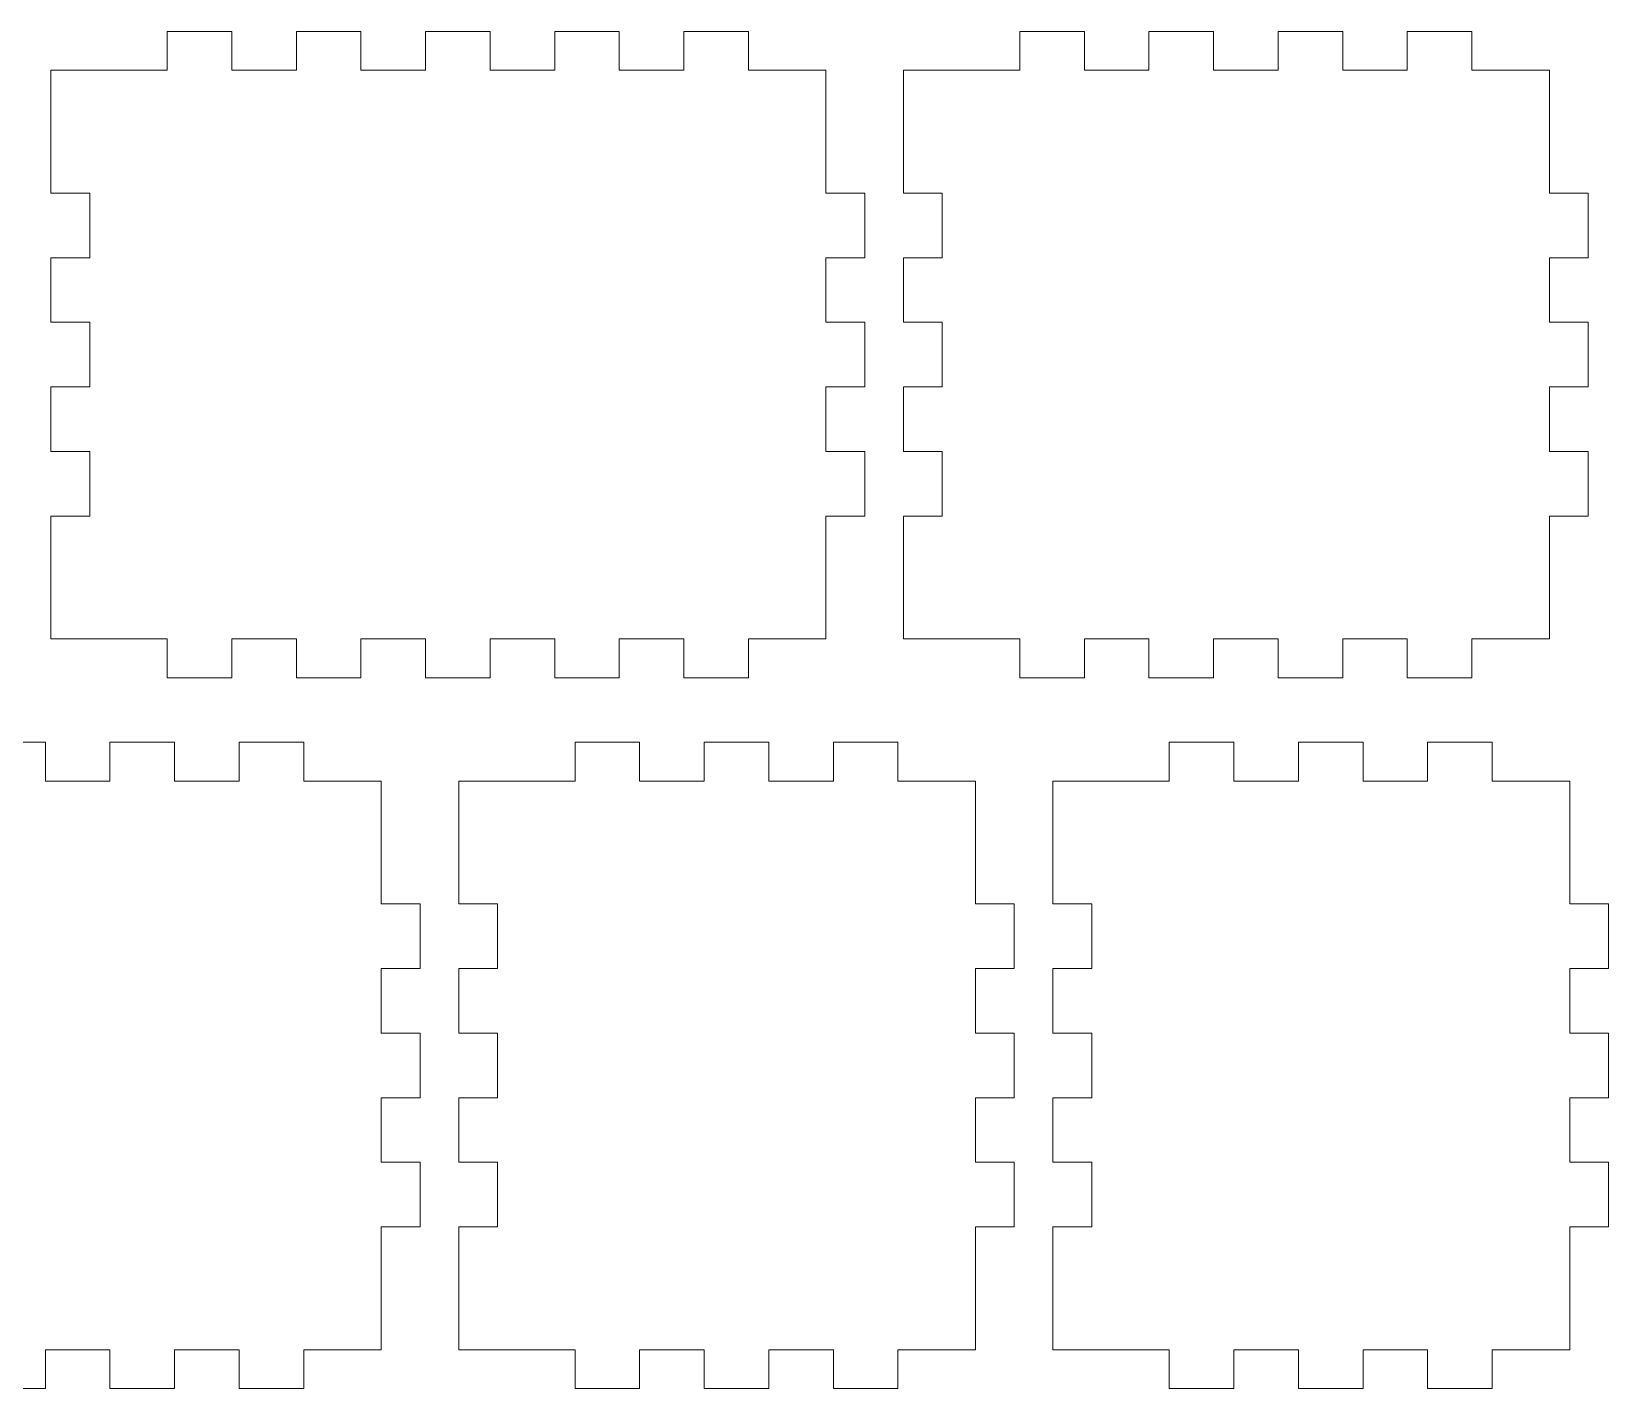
# Model space of a CAD drawing. Header units: centimetres. Extents: x -16 to 372, y -89 to 17.
# Drawn here: x 107.25 to 119.46, y -50.14 to -39.64 of the extents above; entities that cross this region are included whole.
import ezdxf

# ---------------------------------------------------------------- set-up
doc = ezdxf.new("R2010")
doc.units = ezdxf.units.CM
doc.header["$MEASUREMENT"] = 0
doc.layers.add('Capa 1', color=7, linetype='Continuous')

msp = doc.modelspace()

# ---------------------------------------------------------------- linework, layer by layer
at = {"layer": 'Capa 1', "color": 5, "lineweight": 9}
for points, knots in [([(107.40007, -44.33699), (107.40007, -44.33699), (108.05007, -44.33699), (108.05007, -44.33699), (108.05007, -44.33699), (108.05007, -44.33699), (108.30007, -44.33699), (108.30007, -44.33699), (108.30007, -44.33699), (108.30007, -44.33699), (108.30007, -44.63699), (108.30007, -44.63699), (108.30007, -44.63699), (108.30007, -44.63699), (108.80007, -44.63699), (108.80007, -44.63699), (108.80007, -44.63699), (108.80007, -44.63699), (108.80007, -44.33699), (108.80007, -44.33699), (108.80007, -44.33699), (108.80007, -44.33699), (109.05007, -44.33699), (109.05007, -44.33699), (109.05007, -44.33699), (109.05007, -44.33699), (109.30007, -44.33699), (109.30007, -44.33699), (109.30007, -44.33699), (109.30007, -44.33699), (109.30007, -44.63699), (109.30007, -44.63699), (109.30007, -44.63699), (109.30007, -44.63699), (109.80007, -44.63699), (109.80007, -44.63699), (109.80007, -44.63699), (109.80007, -44.63699), (109.80007, -44.33699), (109.80007, -44.33699), (109.80007, -44.33699), (109.80007, -44.33699), (110.05007, -44.33699), (110.05007, -44.33699), (110.05007, -44.33699), (110.05007, -44.33699), (110.30007, -44.33699), (110.30007, -44.33699), (110.30007, -44.33699), (110.30007, -44.33699), (110.30007, -44.63699), (110.30007, -44.63699), (110.30007, -44.63699), (110.30007, -44.63699), (110.80007, -44.63699), (110.80007, -44.63699), (110.80007, -44.63699), (110.80007, -44.63699), (110.80007, -44.33699), (110.80007, -44.33699), (110.80007, -44.33699), (110.80007, -44.33699), (111.05007, -44.33699), (111.05007, -44.33699), (111.05007, -44.33699), (111.05007, -44.33699), (111.30007, -44.33699), (111.30007, -44.33699), (111.30007, -44.33699), (111.30007, -44.33699), (111.30007, -44.63699), (111.30007, -44.63699), (111.30007, -44.63699), (111.30007, -44.63699), (111.80007, -44.63699), (111.80007, -44.63699), (111.80007, -44.63699), (111.80007, -44.63699), (111.80007, -44.33699), (111.80007, -44.33699), (111.80007, -44.33699), (111.80007, -44.33699), (112.05007, -44.33699), (112.05007, -44.33699), (112.05007, -44.33699), (112.05007, -44.33699), (112.30007, -44.33699), (112.30007, -44.33699), (112.30007, -44.33699), (112.30007, -44.33699), (112.30007, -44.63699), (112.30007, -44.63699), (112.30007, -44.63699), (112.30007, -44.63699), (112.80007, -44.63699), (112.80007, -44.63699), (112.80007, -44.63699), (112.80007, -44.63699), (112.80007, -44.33699), (112.80007, -44.33699), (112.80007, -44.33699), (112.80007, -44.33699), (113.05007, -44.33699), (113.05007, -44.33699), (113.05007, -44.33699), (113.05007, -44.33699), (113.40007, -44.33699), (113.40007, -44.33699), (113.40007, -44.33699), (113.40007, -44.33699), (113.40007, -43.63699), (113.40007, -43.63699), (113.40007, -43.63699), (113.40007, -43.63699), (113.40007, -43.38699), (113.40007, -43.38699), (113.40007, -43.38699), (113.40007, -43.38699), (113.70007, -43.38699), (113.70007, -43.38699), (113.70007, -43.38699), (113.70007, -43.38699), (113.70007, -42.88699), (113.70007, -42.88699), (113.70007, -42.88699), (113.70007, -42.88699), (113.40007, -42.88699), (113.40007, -42.88699), (113.40007, -42.88699), (113.40007, -42.88699), (113.40007, -42.63699), (113.40007, -42.63699), (113.40007, -42.63699), (113.40007, -42.63699), (113.40007, -42.38699), (113.40007, -42.38699), (113.40007, -42.38699), (113.40007, -42.38699), (113.70007, -42.38699), (113.70007, -42.38699), (113.70007, -42.38699), (113.70007, -42.38699), (113.70007, -41.88699), (113.70007, -41.88699), (113.70007, -41.88699), (113.70007, -41.88699), (113.40007, -41.88699), (113.40007, -41.88699), (113.40007, -41.88699), (113.40007, -41.88699), (113.40007, -41.63699), (113.40007, -41.63699), (113.40007, -41.63699), (113.40007, -41.63699), (113.40007, -41.38699), (113.40007, -41.38699), (113.40007, -41.38699), (113.40007, -41.38699), (113.70007, -41.38699), (113.70007, -41.38699), (113.70007, -41.38699), (113.70007, -41.38699), (113.70007, -40.88699), (113.70007, -40.88699), (113.70007, -40.88699), (113.70007, -40.88699), (113.40007, -40.88699), (113.40007, -40.88699), (113.40007, -40.88699), (113.40007, -40.88699), (113.40007, -40.63699), (113.40007, -40.63699), (113.40007, -40.63699), (113.40007, -40.63699), (113.40007, -39.93699), (113.40007, -39.93699), (113.40007, -39.93699), (113.40007, -39.93699), (113.05007, -39.93699), (113.05007, -39.93699), (113.05007, -39.93699), (113.05007, -39.93699), (112.80007, -39.93699), (112.80007, -39.93699), (112.80007, -39.93699), (112.80007, -39.93699), (112.80007, -39.63699), (112.80007, -39.63699), (112.80007, -39.63699), (112.80007, -39.63699), (112.30007, -39.63699), (112.30007, -39.63699), (112.30007, -39.63699), (112.30007, -39.63699), (112.30007, -39.93699), (112.30007, -39.93699), (112.30007, -39.93699), (112.30007, -39.93699), (112.05007, -39.93699), (112.05007, -39.93699), (112.05007, -39.93699), (112.05007, -39.93699), (111.80007, -39.93699), (111.80007, -39.93699), (111.80007, -39.93699), (111.80007, -39.93699), (111.80007, -39.63699), (111.80007, -39.63699), (111.80007, -39.63699), (111.80007, -39.63699), (111.30007, -39.63699), (111.30007, -39.63699), (111.30007, -39.63699), (111.30007, -39.63699), (111.30007, -39.93699), (111.30007, -39.93699), (111.30007, -39.93699), (111.30007, -39.93699), (111.05007, -39.93699), (111.05007, -39.93699), (111.05007, -39.93699), (111.05007, -39.93699), (110.80007, -39.93699), (110.80007, -39.93699), (110.80007, -39.93699), (110.80007, -39.93699), (110.80007, -39.63699), (110.80007, -39.63699), (110.80007, -39.63699), (110.80007, -39.63699), (110.30007, -39.63699), (110.30007, -39.63699), (110.30007, -39.63699), (110.30007, -39.63699), (110.30007, -39.93699), (110.30007, -39.93699), (110.30007, -39.93699), (110.30007, -39.93699), (110.05007, -39.93699), (110.05007, -39.93699), (110.05007, -39.93699), (110.05007, -39.93699), (109.80007, -39.93699), (109.80007, -39.93699), (109.80007, -39.93699), (109.80007, -39.93699), (109.80007, -39.63699), (109.80007, -39.63699), (109.80007, -39.63699), (109.80007, -39.63699), (109.30007, -39.63699), (109.30007, -39.63699), (109.30007, -39.63699), (109.30007, -39.63699), (109.30007, -39.93699), (109.30007, -39.93699), (109.30007, -39.93699), (109.30007, -39.93699), (109.05007, -39.93699), (109.05007, -39.93699), (109.05007, -39.93699), (109.05007, -39.93699), (108.80007, -39.93699), (108.80007, -39.93699), (108.80007, -39.93699), (108.80007, -39.93699), (108.80007, -39.63699), (108.80007, -39.63699), (108.80007, -39.63699), (108.80007, -39.63699), (108.30007, -39.63699), (108.30007, -39.63699), (108.30007, -39.63699), (108.30007, -39.63699), (108.30007, -39.93699), (108.30007, -39.93699), (108.30007, -39.93699), (108.30007, -39.93699), (108.05007, -39.93699), (108.05007, -39.93699), (108.05007, -39.93699), (108.05007, -39.93699), (107.40007, -39.93699), (107.40007, -39.93699), (107.40007, -39.93699), (107.40007, -39.93699), (107.40007, -40.63699), (107.40007, -40.63699), (107.40007, -40.63699), (107.40007, -40.63699), (107.40007, -40.88699), (107.40007, -40.88699), (107.40007, -40.88699), (107.40007, -40.88699), (107.70007, -40.88699), (107.70007, -40.88699), (107.70007, -40.88699), (107.70007, -40.88699), (107.70007, -41.38699), (107.70007, -41.38699), (107.70007, -41.38699), (107.70007, -41.38699), (107.40007, -41.38699), (107.40007, -41.38699), (107.40007, -41.38699), (107.40007, -41.38699), (107.40007, -41.63699), (107.40007, -41.63699), (107.40007, -41.63699), (107.40007, -41.63699), (107.40007, -41.88699), (107.40007, -41.88699), (107.40007, -41.88699), (107.40007, -41.88699), (107.70007, -41.88699), (107.70007, -41.88699), (107.70007, -41.88699), (107.70007, -41.88699), (107.70007, -42.38699), (107.70007, -42.38699), (107.70007, -42.38699), (107.70007, -42.38699), (107.40007, -42.38699), (107.40007, -42.38699), (107.40007, -42.38699), (107.40007, -42.38699), (107.40007, -42.63699), (107.40007, -42.63699), (107.40007, -42.63699), (107.40007, -42.63699), (107.40007, -42.88699), (107.40007, -42.88699), (107.40007, -42.88699), (107.40007, -42.88699), (107.70007, -42.88699), (107.70007, -42.88699), (107.70007, -42.88699), (107.70007, -42.88699), (107.70007, -43.38699), (107.70007, -43.38699), (107.70007, -43.38699), (107.70007, -43.38699), (107.40007, -43.38699), (107.40007, -43.38699), (107.40007, -43.38699), (107.40007, -43.38699), (107.40007, -43.63699), (107.40007, -43.63699), (107.40007, -43.63699), (107.40007, -43.63699), (107.40007, -44.33699), (107.40007, -44.33699)], [0, 0, 0, 0, 0.01123596, 0.01123596, 0.01123596, 0.01123596, 0.02247191, 0.02247191, 0.02247191, 0.02247191, 0.03370787, 0.03370787, 0.03370787, 0.03370787, 0.04494382, 0.04494382, 0.04494382, 0.04494382, 0.05617978, 0.05617978, 0.05617978, 0.05617978, 0.06741573, 0.06741573, 0.06741573, 0.06741573, 0.07865169, 0.07865169, 0.07865169, 0.07865169, 0.08988764, 0.08988764, 0.08988764, 0.08988764, 0.1011236, 0.1011236, 0.1011236, 0.1011236, 0.11235955, 0.11235955, 0.11235955, 0.11235955, 0.12359551, 0.12359551, 0.12359551, 0.12359551, 0.13483146, 0.13483146, 0.13483146, 0.13483146, 0.14606742, 0.14606742, 0.14606742, 0.14606742, 0.15730337, 0.15730337, 0.15730337, 0.15730337, 0.16853933, 0.16853933, 0.16853933, 0.16853933, 0.17977528, 0.17977528, 0.17977528, 0.17977528, 0.19101124, 0.19101124, 0.19101124, 0.19101124, 0.20224719, 0.20224719, 0.20224719, 0.20224719, 0.21348315, 0.21348315, 0.21348315, 0.21348315, 0.2247191, 0.2247191, 0.2247191, 0.2247191, 0.23595506, 0.23595506, 0.23595506, 0.23595506, 0.24719101, 0.24719101, 0.24719101, 0.24719101, 0.25842697, 0.25842697, 0.25842697, 0.25842697, 0.26966292, 0.26966292, 0.26966292, 0.26966292, 0.28089888, 0.28089888, 0.28089888, 0.28089888, 0.29213483, 0.29213483, 0.29213483, 0.29213483, 0.30337079, 0.30337079, 0.30337079, 0.30337079, 0.31460674, 0.31460674, 0.31460674, 0.31460674, 0.3258427, 0.3258427, 0.3258427, 0.3258427, 0.33707865, 0.33707865, 0.33707865, 0.33707865, 0.34831461, 0.34831461, 0.34831461, 0.34831461, 0.35955056, 0.35955056, 0.35955056, 0.35955056, 0.37078652, 0.37078652, 0.37078652, 0.37078652, 0.38202247, 0.38202247, 0.38202247, 0.38202247, 0.39325843, 0.39325843, 0.39325843, 0.39325843, 0.40449438, 0.40449438, 0.40449438, 0.40449438, 0.41573034, 0.41573034, 0.41573034, 0.41573034, 0.42696629, 0.42696629, 0.42696629, 0.42696629, 0.43820225, 0.43820225, 0.43820225, 0.43820225, 0.4494382, 0.4494382, 0.4494382, 0.4494382, 0.46067416, 0.46067416, 0.46067416, 0.46067416, 0.47191011, 0.47191011, 0.47191011, 0.47191011, 0.48314607, 0.48314607, 0.48314607, 0.48314607, 0.49438202, 0.49438202, 0.49438202, 0.49438202, 0.50561798, 0.50561798, 0.50561798, 0.50561798, 0.51685393, 0.51685393, 0.51685393, 0.51685393, 0.52808989, 0.52808989, 0.52808989, 0.52808989, 0.53932584, 0.53932584, 0.53932584, 0.53932584, 0.5505618, 0.5505618, 0.5505618, 0.5505618, 0.56179775, 0.56179775, 0.56179775, 0.56179775, 0.57303371, 0.57303371, 0.57303371, 0.57303371, 0.58426966, 0.58426966, 0.58426966, 0.58426966, 0.59550562, 0.59550562, 0.59550562, 0.59550562, 0.60674157, 0.60674157, 0.60674157, 0.60674157, 0.61797753, 0.61797753, 0.61797753, 0.61797753, 0.62921348, 0.62921348, 0.62921348, 0.62921348, 0.64044944, 0.64044944, 0.64044944, 0.64044944, 0.65168539, 0.65168539, 0.65168539, 0.65168539, 0.66292135, 0.66292135, 0.66292135, 0.66292135, 0.6741573, 0.6741573, 0.6741573, 0.6741573, 0.68539326, 0.68539326, 0.68539326, 0.68539326, 0.69662921, 0.69662921, 0.69662921, 0.69662921, 0.70786517, 0.70786517, 0.70786517, 0.70786517, 0.71910112, 0.71910112, 0.71910112, 0.71910112, 0.73033708, 0.73033708, 0.73033708, 0.73033708, 0.74157303, 0.74157303, 0.74157303, 0.74157303, 0.75280899, 0.75280899, 0.75280899, 0.75280899, 0.76404494, 0.76404494, 0.76404494, 0.76404494, 0.7752809, 0.7752809, 0.7752809, 0.7752809, 0.78651685, 0.78651685, 0.78651685, 0.78651685, 0.79775281, 0.79775281, 0.79775281, 0.79775281, 0.80898876, 0.80898876, 0.80898876, 0.80898876, 0.82022472, 0.82022472, 0.82022472, 0.82022472, 0.83146067, 0.83146067, 0.83146067, 0.83146067, 0.84269663, 0.84269663, 0.84269663, 0.84269663, 0.85393258, 0.85393258, 0.85393258, 0.85393258, 0.86516854, 0.86516854, 0.86516854, 0.86516854, 0.87640449, 0.87640449, 0.87640449, 0.87640449, 0.88764045, 0.88764045, 0.88764045, 0.88764045, 0.8988764, 0.8988764, 0.8988764, 0.8988764, 0.91011236, 0.91011236, 0.91011236, 0.91011236, 0.92134831, 0.92134831, 0.92134831, 0.92134831, 0.93258427, 0.93258427, 0.93258427, 0.93258427, 0.94382022, 0.94382022, 0.94382022, 0.94382022, 0.95505618, 0.95505618, 0.95505618, 0.95505618, 0.96629213, 0.96629213, 0.96629213, 0.96629213, 0.97752809, 0.97752809, 0.97752809, 0.97752809, 1, 1, 1, 1]), ([(114.00007, -44.33699), (114.00007, -44.33699), (114.65007, -44.33699), (114.65007, -44.33699), (114.65007, -44.33699), (114.65007, -44.33699), (114.90007, -44.33699), (114.90007, -44.33699), (114.90007, -44.33699), (114.90007, -44.33699), (114.90007, -44.63699), (114.90007, -44.63699), (114.90007, -44.63699), (114.90007, -44.63699), (115.40007, -44.63699), (115.40007, -44.63699), (115.40007, -44.63699), (115.40007, -44.63699), (115.40007, -44.33699), (115.40007, -44.33699), (115.40007, -44.33699), (115.40007, -44.33699), (115.65007, -44.33699), (115.65007, -44.33699), (115.65007, -44.33699), (115.65007, -44.33699), (115.90007, -44.33699), (115.90007, -44.33699), (115.90007, -44.33699), (115.90007, -44.33699), (115.90007, -44.63699), (115.90007, -44.63699), (115.90007, -44.63699), (115.90007, -44.63699), (116.40007, -44.63699), (116.40007, -44.63699), (116.40007, -44.63699), (116.40007, -44.63699), (116.40007, -44.33699), (116.40007, -44.33699), (116.40007, -44.33699), (116.40007, -44.33699), (116.65007, -44.33699), (116.65007, -44.33699), (116.65007, -44.33699), (116.65007, -44.33699), (116.90007, -44.33699), (116.90007, -44.33699), (116.90007, -44.33699), (116.90007, -44.33699), (116.90007, -44.63699), (116.90007, -44.63699), (116.90007, -44.63699), (116.90007, -44.63699), (117.40007, -44.63699), (117.40007, -44.63699), (117.40007, -44.63699), (117.40007, -44.63699), (117.40007, -44.33699), (117.40007, -44.33699), (117.40007, -44.33699), (117.40007, -44.33699), (117.65007, -44.33699), (117.65007, -44.33699), (117.65007, -44.33699), (117.65007, -44.33699), (117.90007, -44.33699), (117.90007, -44.33699), (117.90007, -44.33699), (117.90007, -44.33699), (117.90007, -44.63699), (117.90007, -44.63699), (117.90007, -44.63699), (117.90007, -44.63699), (118.40007, -44.63699), (118.40007, -44.63699), (118.40007, -44.63699), (118.40007, -44.63699), (118.40007, -44.33699), (118.40007, -44.33699), (118.40007, -44.33699), (118.40007, -44.33699), (118.65007, -44.33699), (118.65007, -44.33699), (118.65007, -44.33699), (118.65007, -44.33699), (119.00007, -44.33699), (119.00007, -44.33699), (119.00007, -44.33699), (119.00007, -44.33699), (119.00007, -43.63699), (119.00007, -43.63699), (119.00007, -43.63699), (119.00007, -43.63699), (119.00007, -43.38699), (119.00007, -43.38699), (119.00007, -43.38699), (119.00007, -43.38699), (119.30007, -43.38699), (119.30007, -43.38699), (119.30007, -43.38699), (119.30007, -43.38699), (119.30007, -42.88699), (119.30007, -42.88699), (119.30007, -42.88699), (119.30007, -42.88699), (119.00007, -42.88699), (119.00007, -42.88699), (119.00007, -42.88699), (119.00007, -42.88699), (119.00007, -42.63699), (119.00007, -42.63699), (119.00007, -42.63699), (119.00007, -42.63699), (119.00007, -42.38699), (119.00007, -42.38699), (119.00007, -42.38699), (119.00007, -42.38699), (119.30007, -42.38699), (119.30007, -42.38699), (119.30007, -42.38699), (119.30007, -42.38699), (119.30007, -41.88699), (119.30007, -41.88699), (119.30007, -41.88699), (119.30007, -41.88699), (119.00007, -41.88699), (119.00007, -41.88699), (119.00007, -41.88699), (119.00007, -41.88699), (119.00007, -41.63699), (119.00007, -41.63699), (119.00007, -41.63699), (119.00007, -41.63699), (119.00007, -41.38699), (119.00007, -41.38699), (119.00007, -41.38699), (119.00007, -41.38699), (119.30007, -41.38699), (119.30007, -41.38699), (119.30007, -41.38699), (119.30007, -41.38699), (119.30007, -40.88699), (119.30007, -40.88699), (119.30007, -40.88699), (119.30007, -40.88699), (119.00007, -40.88699), (119.00007, -40.88699), (119.00007, -40.88699), (119.00007, -40.88699), (119.00007, -40.63699), (119.00007, -40.63699), (119.00007, -40.63699), (119.00007, -40.63699), (119.00007, -39.93699), (119.00007, -39.93699), (119.00007, -39.93699), (119.00007, -39.93699), (118.65007, -39.93699), (118.65007, -39.93699), (118.65007, -39.93699), (118.65007, -39.93699), (118.40007, -39.93699), (118.40007, -39.93699), (118.40007, -39.93699), (118.40007, -39.93699), (118.40007, -39.63699), (118.40007, -39.63699), (118.40007, -39.63699), (118.40007, -39.63699), (117.90007, -39.63699), (117.90007, -39.63699), (117.90007, -39.63699), (117.90007, -39.63699), (117.90007, -39.93699), (117.90007, -39.93699), (117.90007, -39.93699), (117.90007, -39.93699), (117.65007, -39.93699), (117.65007, -39.93699), (117.65007, -39.93699), (117.65007, -39.93699), (117.40007, -39.93699), (117.40007, -39.93699), (117.40007, -39.93699), (117.40007, -39.93699), (117.40007, -39.63699), (117.40007, -39.63699), (117.40007, -39.63699), (117.40007, -39.63699), (116.90007, -39.63699), (116.90007, -39.63699), (116.90007, -39.63699), (116.90007, -39.63699), (116.90007, -39.93699), (116.90007, -39.93699), (116.90007, -39.93699), (116.90007, -39.93699), (116.65007, -39.93699), (116.65007, -39.93699), (116.65007, -39.93699), (116.65007, -39.93699), (116.40007, -39.93699), (116.40007, -39.93699), (116.40007, -39.93699), (116.40007, -39.93699), (116.40007, -39.63699), (116.40007, -39.63699), (116.40007, -39.63699), (116.40007, -39.63699), (115.90007, -39.63699), (115.90007, -39.63699), (115.90007, -39.63699), (115.90007, -39.63699), (115.90007, -39.93699), (115.90007, -39.93699), (115.90007, -39.93699), (115.90007, -39.93699), (115.65007, -39.93699), (115.65007, -39.93699), (115.65007, -39.93699), (115.65007, -39.93699), (115.40007, -39.93699), (115.40007, -39.93699), (115.40007, -39.93699), (115.40007, -39.93699), (115.40007, -39.63699), (115.40007, -39.63699), (115.40007, -39.63699), (115.40007, -39.63699), (114.90007, -39.63699), (114.90007, -39.63699), (114.90007, -39.63699), (114.90007, -39.63699), (114.90007, -39.93699), (114.90007, -39.93699), (114.90007, -39.93699), (114.90007, -39.93699), (114.65007, -39.93699), (114.65007, -39.93699), (114.65007, -39.93699), (114.65007, -39.93699), (114.00007, -39.93699), (114.00007, -39.93699), (114.00007, -39.93699), (114.00007, -39.93699), (114.00007, -40.63699), (114.00007, -40.63699), (114.00007, -40.63699), (114.00007, -40.63699), (114.00007, -40.88699), (114.00007, -40.88699), (114.00007, -40.88699), (114.00007, -40.88699), (114.30007, -40.88699), (114.30007, -40.88699), (114.30007, -40.88699), (114.30007, -40.88699), (114.30007, -41.38699), (114.30007, -41.38699), (114.30007, -41.38699), (114.30007, -41.38699), (114.00007, -41.38699), (114.00007, -41.38699), (114.00007, -41.38699), (114.00007, -41.38699), (114.00007, -41.63699), (114.00007, -41.63699), (114.00007, -41.63699), (114.00007, -41.63699), (114.00007, -41.88699), (114.00007, -41.88699), (114.00007, -41.88699), (114.00007, -41.88699), (114.30007, -41.88699), (114.30007, -41.88699), (114.30007, -41.88699), (114.30007, -41.88699), (114.30007, -42.38699), (114.30007, -42.38699), (114.30007, -42.38699), (114.30007, -42.38699), (114.00007, -42.38699), (114.00007, -42.38699), (114.00007, -42.38699), (114.00007, -42.38699), (114.00007, -42.63699), (114.00007, -42.63699), (114.00007, -42.63699), (114.00007, -42.63699), (114.00007, -42.88699), (114.00007, -42.88699), (114.00007, -42.88699), (114.00007, -42.88699), (114.30007, -42.88699), (114.30007, -42.88699), (114.30007, -42.88699), (114.30007, -42.88699), (114.30007, -43.38699), (114.30007, -43.38699), (114.30007, -43.38699), (114.30007, -43.38699), (114.00007, -43.38699), (114.00007, -43.38699), (114.00007, -43.38699), (114.00007, -43.38699), (114.00007, -43.63699), (114.00007, -43.63699), (114.00007, -43.63699), (114.00007, -43.63699), (114.00007, -44.33699), (114.00007, -44.33699)], [0, 0, 0, 0, 0.01265823, 0.01265823, 0.01265823, 0.01265823, 0.02531646, 0.02531646, 0.02531646, 0.02531646, 0.03797468, 0.03797468, 0.03797468, 0.03797468, 0.05063291, 0.05063291, 0.05063291, 0.05063291, 0.06329114, 0.06329114, 0.06329114, 0.06329114, 0.07594937, 0.07594937, 0.07594937, 0.07594937, 0.08860759, 0.08860759, 0.08860759, 0.08860759, 0.10126582, 0.10126582, 0.10126582, 0.10126582, 0.11392405, 0.11392405, 0.11392405, 0.11392405, 0.12658228, 0.12658228, 0.12658228, 0.12658228, 0.13924051, 0.13924051, 0.13924051, 0.13924051, 0.15189873, 0.15189873, 0.15189873, 0.15189873, 0.16455696, 0.16455696, 0.16455696, 0.16455696, 0.17721519, 0.17721519, 0.17721519, 0.17721519, 0.18987342, 0.18987342, 0.18987342, 0.18987342, 0.20253165, 0.20253165, 0.20253165, 0.20253165, 0.21518987, 0.21518987, 0.21518987, 0.21518987, 0.2278481, 0.2278481, 0.2278481, 0.2278481, 0.24050633, 0.24050633, 0.24050633, 0.24050633, 0.25316456, 0.25316456, 0.25316456, 0.25316456, 0.26582278, 0.26582278, 0.26582278, 0.26582278, 0.27848101, 0.27848101, 0.27848101, 0.27848101, 0.29113924, 0.29113924, 0.29113924, 0.29113924, 0.30379747, 0.30379747, 0.30379747, 0.30379747, 0.3164557, 0.3164557, 0.3164557, 0.3164557, 0.32911392, 0.32911392, 0.32911392, 0.32911392, 0.34177215, 0.34177215, 0.34177215, 0.34177215, 0.35443038, 0.35443038, 0.35443038, 0.35443038, 0.36708861, 0.36708861, 0.36708861, 0.36708861, 0.37974684, 0.37974684, 0.37974684, 0.37974684, 0.39240506, 0.39240506, 0.39240506, 0.39240506, 0.40506329, 0.40506329, 0.40506329, 0.40506329, 0.41772152, 0.41772152, 0.41772152, 0.41772152, 0.43037975, 0.43037975, 0.43037975, 0.43037975, 0.44303797, 0.44303797, 0.44303797, 0.44303797, 0.4556962, 0.4556962, 0.4556962, 0.4556962, 0.46835443, 0.46835443, 0.46835443, 0.46835443, 0.48101266, 0.48101266, 0.48101266, 0.48101266, 0.49367089, 0.49367089, 0.49367089, 0.49367089, 0.50632911, 0.50632911, 0.50632911, 0.50632911, 0.51898734, 0.51898734, 0.51898734, 0.51898734, 0.53164557, 0.53164557, 0.53164557, 0.53164557, 0.5443038, 0.5443038, 0.5443038, 0.5443038, 0.55696203, 0.55696203, 0.55696203, 0.55696203, 0.56962025, 0.56962025, 0.56962025, 0.56962025, 0.58227848, 0.58227848, 0.58227848, 0.58227848, 0.59493671, 0.59493671, 0.59493671, 0.59493671, 0.60759494, 0.60759494, 0.60759494, 0.60759494, 0.62025316, 0.62025316, 0.62025316, 0.62025316, 0.63291139, 0.63291139, 0.63291139, 0.63291139, 0.64556962, 0.64556962, 0.64556962, 0.64556962, 0.65822785, 0.65822785, 0.65822785, 0.65822785, 0.67088608, 0.67088608, 0.67088608, 0.67088608, 0.6835443, 0.6835443, 0.6835443, 0.6835443, 0.69620253, 0.69620253, 0.69620253, 0.69620253, 0.70886076, 0.70886076, 0.70886076, 0.70886076, 0.72151899, 0.72151899, 0.72151899, 0.72151899, 0.73417722, 0.73417722, 0.73417722, 0.73417722, 0.74683544, 0.74683544, 0.74683544, 0.74683544, 0.75949367, 0.75949367, 0.75949367, 0.75949367, 0.7721519, 0.7721519, 0.7721519, 0.7721519, 0.78481013, 0.78481013, 0.78481013, 0.78481013, 0.79746835, 0.79746835, 0.79746835, 0.79746835, 0.81012658, 0.81012658, 0.81012658, 0.81012658, 0.82278481, 0.82278481, 0.82278481, 0.82278481, 0.83544304, 0.83544304, 0.83544304, 0.83544304, 0.84810127, 0.84810127, 0.84810127, 0.84810127, 0.86075949, 0.86075949, 0.86075949, 0.86075949, 0.87341772, 0.87341772, 0.87341772, 0.87341772, 0.88607595, 0.88607595, 0.88607595, 0.88607595, 0.89873418, 0.89873418, 0.89873418, 0.89873418, 0.91139241, 0.91139241, 0.91139241, 0.91139241, 0.92405063, 0.92405063, 0.92405063, 0.92405063, 0.93670886, 0.93670886, 0.93670886, 0.93670886, 0.94936709, 0.94936709, 0.94936709, 0.94936709, 0.96202532, 0.96202532, 0.96202532, 0.96202532, 0.97468354, 0.97468354, 0.97468354, 0.97468354, 1, 1, 1, 1]), ([(105.95743, -49.83699), (105.95743, -49.83699), (106.60743, -49.83699), (106.60743, -49.83699), (106.60743, -49.83699), (106.60743, -49.83699), (106.85743, -49.83699), (106.85743, -49.83699), (106.85743, -49.83699), (106.85743, -49.83699), (106.85743, -50.13699), (106.85743, -50.13699), (106.85743, -50.13699), (106.85743, -50.13699), (107.35743, -50.13699), (107.35743, -50.13699), (107.35743, -50.13699), (107.35743, -50.13699), (107.35743, -49.83699), (107.35743, -49.83699), (107.35743, -49.83699), (107.35743, -49.83699), (107.60743, -49.83699), (107.60743, -49.83699), (107.60743, -49.83699), (107.60743, -49.83699), (107.85743, -49.83699), (107.85743, -49.83699), (107.85743, -49.83699), (107.85743, -49.83699), (107.85743, -50.13699), (107.85743, -50.13699), (107.85743, -50.13699), (107.85743, -50.13699), (108.35743, -50.13699), (108.35743, -50.13699), (108.35743, -50.13699), (108.35743, -50.13699), (108.35743, -49.83699), (108.35743, -49.83699), (108.35743, -49.83699), (108.35743, -49.83699), (108.60743, -49.83699), (108.60743, -49.83699), (108.60743, -49.83699), (108.60743, -49.83699), (108.85743, -49.83699), (108.85743, -49.83699), (108.85743, -49.83699), (108.85743, -49.83699), (108.85743, -50.13699), (108.85743, -50.13699), (108.85743, -50.13699), (108.85743, -50.13699), (109.35743, -50.13699), (109.35743, -50.13699), (109.35743, -50.13699), (109.35743, -50.13699), (109.35743, -49.83699), (109.35743, -49.83699), (109.35743, -49.83699), (109.35743, -49.83699), (109.60743, -49.83699), (109.60743, -49.83699), (109.60743, -49.83699), (109.60743, -49.83699), (109.95743, -49.83699), (109.95743, -49.83699), (109.95743, -49.83699), (109.95743, -49.83699), (109.95743, -49.13699), (109.95743, -49.13699), (109.95743, -49.13699), (109.95743, -49.13699), (109.95743, -48.88699), (109.95743, -48.88699), (109.95743, -48.88699), (109.95743, -48.88699), (110.25743, -48.88699), (110.25743, -48.88699), (110.25743, -48.88699), (110.25743, -48.88699), (110.25743, -48.38699), (110.25743, -48.38699), (110.25743, -48.38699), (110.25743, -48.38699), (109.95743, -48.38699), (109.95743, -48.38699), (109.95743, -48.38699), (109.95743, -48.38699), (109.95743, -48.13699), (109.95743, -48.13699), (109.95743, -48.13699), (109.95743, -48.13699), (109.95743, -47.88699), (109.95743, -47.88699), (109.95743, -47.88699), (109.95743, -47.88699), (110.25743, -47.88699), (110.25743, -47.88699), (110.25743, -47.88699), (110.25743, -47.88699), (110.25743, -47.38699), (110.25743, -47.38699), (110.25743, -47.38699), (110.25743, -47.38699), (109.95743, -47.38699), (109.95743, -47.38699), (109.95743, -47.38699), (109.95743, -47.38699), (109.95743, -47.13699), (109.95743, -47.13699), (109.95743, -47.13699), (109.95743, -47.13699), (109.95743, -46.88699), (109.95743, -46.88699), (109.95743, -46.88699), (109.95743, -46.88699), (110.25743, -46.88699), (110.25743, -46.88699), (110.25743, -46.88699), (110.25743, -46.88699), (110.25743, -46.38699), (110.25743, -46.38699), (110.25743, -46.38699), (110.25743, -46.38699), (109.95743, -46.38699), (109.95743, -46.38699), (109.95743, -46.38699), (109.95743, -46.38699), (109.95743, -46.13699), (109.95743, -46.13699), (109.95743, -46.13699), (109.95743, -46.13699), (109.95743, -45.43699), (109.95743, -45.43699), (109.95743, -45.43699), (109.95743, -45.43699), (109.60743, -45.43699), (109.60743, -45.43699), (109.60743, -45.43699), (109.60743, -45.43699), (109.35743, -45.43699), (109.35743, -45.43699), (109.35743, -45.43699), (109.35743, -45.43699), (109.35743, -45.13699), (109.35743, -45.13699), (109.35743, -45.13699), (109.35743, -45.13699), (108.85743, -45.13699), (108.85743, -45.13699), (108.85743, -45.13699), (108.85743, -45.13699), (108.85743, -45.43699), (108.85743, -45.43699), (108.85743, -45.43699), (108.85743, -45.43699), (108.60743, -45.43699), (108.60743, -45.43699), (108.60743, -45.43699), (108.60743, -45.43699), (108.35743, -45.43699), (108.35743, -45.43699), (108.35743, -45.43699), (108.35743, -45.43699), (108.35743, -45.13699), (108.35743, -45.13699), (108.35743, -45.13699), (108.35743, -45.13699), (107.85743, -45.13699), (107.85743, -45.13699), (107.85743, -45.13699), (107.85743, -45.13699), (107.85743, -45.43699), (107.85743, -45.43699), (107.85743, -45.43699), (107.85743, -45.43699), (107.60743, -45.43699), (107.60743, -45.43699), (107.60743, -45.43699), (107.60743, -45.43699), (107.35743, -45.43699), (107.35743, -45.43699), (107.35743, -45.43699), (107.35743, -45.43699), (107.35743, -45.13699), (107.35743, -45.13699), (107.35743, -45.13699), (107.35743, -45.13699), (106.85743, -45.13699), (106.85743, -45.13699), (106.85743, -45.13699), (106.85743, -45.13699), (106.85743, -45.43699), (106.85743, -45.43699), (106.85743, -45.43699), (106.85743, -45.43699), (106.60743, -45.43699), (106.60743, -45.43699), (106.60743, -45.43699), (106.60743, -45.43699), (105.95743, -45.43699), (105.95743, -45.43699), (105.95743, -45.43699), (105.95743, -45.43699), (105.95743, -46.13699), (105.95743, -46.13699), (105.95743, -46.13699), (105.95743, -46.13699), (105.95743, -46.38699), (105.95743, -46.38699), (105.95743, -46.38699), (105.95743, -46.38699), (106.25743, -46.38699), (106.25743, -46.38699), (106.25743, -46.38699), (106.25743, -46.38699), (106.25743, -46.88699), (106.25743, -46.88699), (106.25743, -46.88699), (106.25743, -46.88699), (105.95743, -46.88699), (105.95743, -46.88699), (105.95743, -46.88699), (105.95743, -46.88699), (105.95743, -47.13699), (105.95743, -47.13699), (105.95743, -47.13699), (105.95743, -47.13699), (105.95743, -47.38699), (105.95743, -47.38699), (105.95743, -47.38699), (105.95743, -47.38699), (106.25743, -47.38699), (106.25743, -47.38699), (106.25743, -47.38699), (106.25743, -47.38699), (106.25743, -47.88699), (106.25743, -47.88699), (106.25743, -47.88699), (106.25743, -47.88699), (105.95743, -47.88699), (105.95743, -47.88699), (105.95743, -47.88699), (105.95743, -47.88699), (105.95743, -48.13699), (105.95743, -48.13699), (105.95743, -48.13699), (105.95743, -48.13699), (105.95743, -48.38699), (105.95743, -48.38699), (105.95743, -48.38699), (105.95743, -48.38699), (106.25743, -48.38699), (106.25743, -48.38699), (106.25743, -48.38699), (106.25743, -48.38699), (106.25743, -48.88699), (106.25743, -48.88699), (106.25743, -48.88699), (106.25743, -48.88699), (105.95743, -48.88699), (105.95743, -48.88699), (105.95743, -48.88699), (105.95743, -48.88699), (105.95743, -49.13699), (105.95743, -49.13699), (105.95743, -49.13699), (105.95743, -49.13699), (105.95743, -49.83699), (105.95743, -49.83699)], [0, 0, 0, 0, 0.01449275, 0.01449275, 0.01449275, 0.01449275, 0.02898551, 0.02898551, 0.02898551, 0.02898551, 0.04347826, 0.04347826, 0.04347826, 0.04347826, 0.05797101, 0.05797101, 0.05797101, 0.05797101, 0.07246377, 0.07246377, 0.07246377, 0.07246377, 0.08695652, 0.08695652, 0.08695652, 0.08695652, 0.10144928, 0.10144928, 0.10144928, 0.10144928, 0.11594203, 0.11594203, 0.11594203, 0.11594203, 0.13043478, 0.13043478, 0.13043478, 0.13043478, 0.14492754, 0.14492754, 0.14492754, 0.14492754, 0.15942029, 0.15942029, 0.15942029, 0.15942029, 0.17391304, 0.17391304, 0.17391304, 0.17391304, 0.1884058, 0.1884058, 0.1884058, 0.1884058, 0.20289855, 0.20289855, 0.20289855, 0.20289855, 0.2173913, 0.2173913, 0.2173913, 0.2173913, 0.23188406, 0.23188406, 0.23188406, 0.23188406, 0.24637681, 0.24637681, 0.24637681, 0.24637681, 0.26086957, 0.26086957, 0.26086957, 0.26086957, 0.27536232, 0.27536232, 0.27536232, 0.27536232, 0.28985507, 0.28985507, 0.28985507, 0.28985507, 0.30434783, 0.30434783, 0.30434783, 0.30434783, 0.31884058, 0.31884058, 0.31884058, 0.31884058, 0.33333333, 0.33333333, 0.33333333, 0.33333333, 0.34782609, 0.34782609, 0.34782609, 0.34782609, 0.36231884, 0.36231884, 0.36231884, 0.36231884, 0.37681159, 0.37681159, 0.37681159, 0.37681159, 0.39130435, 0.39130435, 0.39130435, 0.39130435, 0.4057971, 0.4057971, 0.4057971, 0.4057971, 0.42028986, 0.42028986, 0.42028986, 0.42028986, 0.43478261, 0.43478261, 0.43478261, 0.43478261, 0.44927536, 0.44927536, 0.44927536, 0.44927536, 0.46376812, 0.46376812, 0.46376812, 0.46376812, 0.47826087, 0.47826087, 0.47826087, 0.47826087, 0.49275362, 0.49275362, 0.49275362, 0.49275362, 0.50724638, 0.50724638, 0.50724638, 0.50724638, 0.52173913, 0.52173913, 0.52173913, 0.52173913, 0.53623188, 0.53623188, 0.53623188, 0.53623188, 0.55072464, 0.55072464, 0.55072464, 0.55072464, 0.56521739, 0.56521739, 0.56521739, 0.56521739, 0.57971014, 0.57971014, 0.57971014, 0.57971014, 0.5942029, 0.5942029, 0.5942029, 0.5942029, 0.60869565, 0.60869565, 0.60869565, 0.60869565, 0.62318841, 0.62318841, 0.62318841, 0.62318841, 0.63768116, 0.63768116, 0.63768116, 0.63768116, 0.65217391, 0.65217391, 0.65217391, 0.65217391, 0.66666667, 0.66666667, 0.66666667, 0.66666667, 0.68115942, 0.68115942, 0.68115942, 0.68115942, 0.69565217, 0.69565217, 0.69565217, 0.69565217, 0.71014493, 0.71014493, 0.71014493, 0.71014493, 0.72463768, 0.72463768, 0.72463768, 0.72463768, 0.73913043, 0.73913043, 0.73913043, 0.73913043, 0.75362319, 0.75362319, 0.75362319, 0.75362319, 0.76811594, 0.76811594, 0.76811594, 0.76811594, 0.7826087, 0.7826087, 0.7826087, 0.7826087, 0.79710145, 0.79710145, 0.79710145, 0.79710145, 0.8115942, 0.8115942, 0.8115942, 0.8115942, 0.82608696, 0.82608696, 0.82608696, 0.82608696, 0.84057971, 0.84057971, 0.84057971, 0.84057971, 0.85507246, 0.85507246, 0.85507246, 0.85507246, 0.86956522, 0.86956522, 0.86956522, 0.86956522, 0.88405797, 0.88405797, 0.88405797, 0.88405797, 0.89855072, 0.89855072, 0.89855072, 0.89855072, 0.91304348, 0.91304348, 0.91304348, 0.91304348, 0.92753623, 0.92753623, 0.92753623, 0.92753623, 0.94202899, 0.94202899, 0.94202899, 0.94202899, 0.95652174, 0.95652174, 0.95652174, 0.95652174, 0.97101449, 0.97101449, 0.97101449, 0.97101449, 1, 1, 1, 1]), ([(110.55743, -49.83699), (110.55743, -49.83699), (111.20743, -49.83699), (111.20743, -49.83699), (111.20743, -49.83699), (111.20743, -49.83699), (111.45743, -49.83699), (111.45743, -49.83699), (111.45743, -49.83699), (111.45743, -49.83699), (111.45743, -50.13699), (111.45743, -50.13699), (111.45743, -50.13699), (111.45743, -50.13699), (111.95743, -50.13699), (111.95743, -50.13699), (111.95743, -50.13699), (111.95743, -50.13699), (111.95743, -49.83699), (111.95743, -49.83699), (111.95743, -49.83699), (111.95743, -49.83699), (112.20743, -49.83699), (112.20743, -49.83699), (112.20743, -49.83699), (112.20743, -49.83699), (112.45743, -49.83699), (112.45743, -49.83699), (112.45743, -49.83699), (112.45743, -49.83699), (112.45743, -50.13699), (112.45743, -50.13699), (112.45743, -50.13699), (112.45743, -50.13699), (112.95743, -50.13699), (112.95743, -50.13699), (112.95743, -50.13699), (112.95743, -50.13699), (112.95743, -49.83699), (112.95743, -49.83699), (112.95743, -49.83699), (112.95743, -49.83699), (113.20743, -49.83699), (113.20743, -49.83699), (113.20743, -49.83699), (113.20743, -49.83699), (113.45743, -49.83699), (113.45743, -49.83699), (113.45743, -49.83699), (113.45743, -49.83699), (113.45743, -50.13699), (113.45743, -50.13699), (113.45743, -50.13699), (113.45743, -50.13699), (113.95743, -50.13699), (113.95743, -50.13699), (113.95743, -50.13699), (113.95743, -50.13699), (113.95743, -49.83699), (113.95743, -49.83699), (113.95743, -49.83699), (113.95743, -49.83699), (114.20743, -49.83699), (114.20743, -49.83699), (114.20743, -49.83699), (114.20743, -49.83699), (114.55743, -49.83699), (114.55743, -49.83699), (114.55743, -49.83699), (114.55743, -49.83699), (114.55743, -49.13699), (114.55743, -49.13699), (114.55743, -49.13699), (114.55743, -49.13699), (114.55743, -48.88699), (114.55743, -48.88699), (114.55743, -48.88699), (114.55743, -48.88699), (114.85743, -48.88699), (114.85743, -48.88699), (114.85743, -48.88699), (114.85743, -48.88699), (114.85743, -48.38699), (114.85743, -48.38699), (114.85743, -48.38699), (114.85743, -48.38699), (114.55743, -48.38699), (114.55743, -48.38699), (114.55743, -48.38699), (114.55743, -48.38699), (114.55743, -48.13699), (114.55743, -48.13699), (114.55743, -48.13699), (114.55743, -48.13699), (114.55743, -47.88699), (114.55743, -47.88699), (114.55743, -47.88699), (114.55743, -47.88699), (114.85743, -47.88699), (114.85743, -47.88699), (114.85743, -47.88699), (114.85743, -47.88699), (114.85743, -47.38699), (114.85743, -47.38699), (114.85743, -47.38699), (114.85743, -47.38699), (114.55743, -47.38699), (114.55743, -47.38699), (114.55743, -47.38699), (114.55743, -47.38699), (114.55743, -47.13699), (114.55743, -47.13699), (114.55743, -47.13699), (114.55743, -47.13699), (114.55743, -46.88699), (114.55743, -46.88699), (114.55743, -46.88699), (114.55743, -46.88699), (114.85743, -46.88699), (114.85743, -46.88699), (114.85743, -46.88699), (114.85743, -46.88699), (114.85743, -46.38699), (114.85743, -46.38699), (114.85743, -46.38699), (114.85743, -46.38699), (114.55743, -46.38699), (114.55743, -46.38699), (114.55743, -46.38699), (114.55743, -46.38699), (114.55743, -46.13699), (114.55743, -46.13699), (114.55743, -46.13699), (114.55743, -46.13699), (114.55743, -45.43699), (114.55743, -45.43699), (114.55743, -45.43699), (114.55743, -45.43699), (114.20743, -45.43699), (114.20743, -45.43699), (114.20743, -45.43699), (114.20743, -45.43699), (113.95743, -45.43699), (113.95743, -45.43699), (113.95743, -45.43699), (113.95743, -45.43699), (113.95743, -45.13699), (113.95743, -45.13699), (113.95743, -45.13699), (113.95743, -45.13699), (113.45743, -45.13699), (113.45743, -45.13699), (113.45743, -45.13699), (113.45743, -45.13699), (113.45743, -45.43699), (113.45743, -45.43699), (113.45743, -45.43699), (113.45743, -45.43699), (113.20743, -45.43699), (113.20743, -45.43699), (113.20743, -45.43699), (113.20743, -45.43699), (112.95743, -45.43699), (112.95743, -45.43699), (112.95743, -45.43699), (112.95743, -45.43699), (112.95743, -45.13699), (112.95743, -45.13699), (112.95743, -45.13699), (112.95743, -45.13699), (112.45743, -45.13699), (112.45743, -45.13699), (112.45743, -45.13699), (112.45743, -45.13699), (112.45743, -45.43699), (112.45743, -45.43699), (112.45743, -45.43699), (112.45743, -45.43699), (112.20743, -45.43699), (112.20743, -45.43699), (112.20743, -45.43699), (112.20743, -45.43699), (111.95743, -45.43699), (111.95743, -45.43699), (111.95743, -45.43699), (111.95743, -45.43699), (111.95743, -45.13699), (111.95743, -45.13699), (111.95743, -45.13699), (111.95743, -45.13699), (111.45743, -45.13699), (111.45743, -45.13699), (111.45743, -45.13699), (111.45743, -45.13699), (111.45743, -45.43699), (111.45743, -45.43699), (111.45743, -45.43699), (111.45743, -45.43699), (111.20743, -45.43699), (111.20743, -45.43699), (111.20743, -45.43699), (111.20743, -45.43699), (110.55743, -45.43699), (110.55743, -45.43699), (110.55743, -45.43699), (110.55743, -45.43699), (110.55743, -46.13699), (110.55743, -46.13699), (110.55743, -46.13699), (110.55743, -46.13699), (110.55743, -46.38699), (110.55743, -46.38699), (110.55743, -46.38699), (110.55743, -46.38699), (110.85743, -46.38699), (110.85743, -46.38699), (110.85743, -46.38699), (110.85743, -46.38699), (110.85743, -46.88699), (110.85743, -46.88699), (110.85743, -46.88699), (110.85743, -46.88699), (110.55743, -46.88699), (110.55743, -46.88699), (110.55743, -46.88699), (110.55743, -46.88699), (110.55743, -47.13699), (110.55743, -47.13699), (110.55743, -47.13699), (110.55743, -47.13699), (110.55743, -47.38699), (110.55743, -47.38699), (110.55743, -47.38699), (110.55743, -47.38699), (110.85743, -47.38699), (110.85743, -47.38699), (110.85743, -47.38699), (110.85743, -47.38699), (110.85743, -47.88699), (110.85743, -47.88699), (110.85743, -47.88699), (110.85743, -47.88699), (110.55743, -47.88699), (110.55743, -47.88699), (110.55743, -47.88699), (110.55743, -47.88699), (110.55743, -48.13699), (110.55743, -48.13699), (110.55743, -48.13699), (110.55743, -48.13699), (110.55743, -48.38699), (110.55743, -48.38699), (110.55743, -48.38699), (110.55743, -48.38699), (110.85743, -48.38699), (110.85743, -48.38699), (110.85743, -48.38699), (110.85743, -48.38699), (110.85743, -48.88699), (110.85743, -48.88699), (110.85743, -48.88699), (110.85743, -48.88699), (110.55743, -48.88699), (110.55743, -48.88699), (110.55743, -48.88699), (110.55743, -48.88699), (110.55743, -49.13699), (110.55743, -49.13699), (110.55743, -49.13699), (110.55743, -49.13699), (110.55743, -49.83699), (110.55743, -49.83699)], [0, 0, 0, 0, 0.01449275, 0.01449275, 0.01449275, 0.01449275, 0.02898551, 0.02898551, 0.02898551, 0.02898551, 0.04347826, 0.04347826, 0.04347826, 0.04347826, 0.05797101, 0.05797101, 0.05797101, 0.05797101, 0.07246377, 0.07246377, 0.07246377, 0.07246377, 0.08695652, 0.08695652, 0.08695652, 0.08695652, 0.10144928, 0.10144928, 0.10144928, 0.10144928, 0.11594203, 0.11594203, 0.11594203, 0.11594203, 0.13043478, 0.13043478, 0.13043478, 0.13043478, 0.14492754, 0.14492754, 0.14492754, 0.14492754, 0.15942029, 0.15942029, 0.15942029, 0.15942029, 0.17391304, 0.17391304, 0.17391304, 0.17391304, 0.1884058, 0.1884058, 0.1884058, 0.1884058, 0.20289855, 0.20289855, 0.20289855, 0.20289855, 0.2173913, 0.2173913, 0.2173913, 0.2173913, 0.23188406, 0.23188406, 0.23188406, 0.23188406, 0.24637681, 0.24637681, 0.24637681, 0.24637681, 0.26086957, 0.26086957, 0.26086957, 0.26086957, 0.27536232, 0.27536232, 0.27536232, 0.27536232, 0.28985507, 0.28985507, 0.28985507, 0.28985507, 0.30434783, 0.30434783, 0.30434783, 0.30434783, 0.31884058, 0.31884058, 0.31884058, 0.31884058, 0.33333333, 0.33333333, 0.33333333, 0.33333333, 0.34782609, 0.34782609, 0.34782609, 0.34782609, 0.36231884, 0.36231884, 0.36231884, 0.36231884, 0.37681159, 0.37681159, 0.37681159, 0.37681159, 0.39130435, 0.39130435, 0.39130435, 0.39130435, 0.4057971, 0.4057971, 0.4057971, 0.4057971, 0.42028986, 0.42028986, 0.42028986, 0.42028986, 0.43478261, 0.43478261, 0.43478261, 0.43478261, 0.44927536, 0.44927536, 0.44927536, 0.44927536, 0.46376812, 0.46376812, 0.46376812, 0.46376812, 0.47826087, 0.47826087, 0.47826087, 0.47826087, 0.49275362, 0.49275362, 0.49275362, 0.49275362, 0.50724638, 0.50724638, 0.50724638, 0.50724638, 0.52173913, 0.52173913, 0.52173913, 0.52173913, 0.53623188, 0.53623188, 0.53623188, 0.53623188, 0.55072464, 0.55072464, 0.55072464, 0.55072464, 0.56521739, 0.56521739, 0.56521739, 0.56521739, 0.57971014, 0.57971014, 0.57971014, 0.57971014, 0.5942029, 0.5942029, 0.5942029, 0.5942029, 0.60869565, 0.60869565, 0.60869565, 0.60869565, 0.62318841, 0.62318841, 0.62318841, 0.62318841, 0.63768116, 0.63768116, 0.63768116, 0.63768116, 0.65217391, 0.65217391, 0.65217391, 0.65217391, 0.66666667, 0.66666667, 0.66666667, 0.66666667, 0.68115942, 0.68115942, 0.68115942, 0.68115942, 0.69565217, 0.69565217, 0.69565217, 0.69565217, 0.71014493, 0.71014493, 0.71014493, 0.71014493, 0.72463768, 0.72463768, 0.72463768, 0.72463768, 0.73913043, 0.73913043, 0.73913043, 0.73913043, 0.75362319, 0.75362319, 0.75362319, 0.75362319, 0.76811594, 0.76811594, 0.76811594, 0.76811594, 0.7826087, 0.7826087, 0.7826087, 0.7826087, 0.79710145, 0.79710145, 0.79710145, 0.79710145, 0.8115942, 0.8115942, 0.8115942, 0.8115942, 0.82608696, 0.82608696, 0.82608696, 0.82608696, 0.84057971, 0.84057971, 0.84057971, 0.84057971, 0.85507246, 0.85507246, 0.85507246, 0.85507246, 0.86956522, 0.86956522, 0.86956522, 0.86956522, 0.88405797, 0.88405797, 0.88405797, 0.88405797, 0.89855072, 0.89855072, 0.89855072, 0.89855072, 0.91304348, 0.91304348, 0.91304348, 0.91304348, 0.92753623, 0.92753623, 0.92753623, 0.92753623, 0.94202899, 0.94202899, 0.94202899, 0.94202899, 0.95652174, 0.95652174, 0.95652174, 0.95652174, 0.97101449, 0.97101449, 0.97101449, 0.97101449, 1, 1, 1, 1]), ([(115.15743, -49.83699), (115.15743, -49.83699), (115.80743, -49.83699), (115.80743, -49.83699), (115.80743, -49.83699), (115.80743, -49.83699), (116.05743, -49.83699), (116.05743, -49.83699), (116.05743, -49.83699), (116.05743, -49.83699), (116.05743, -50.13699), (116.05743, -50.13699), (116.05743, -50.13699), (116.05743, -50.13699), (116.55743, -50.13699), (116.55743, -50.13699), (116.55743, -50.13699), (116.55743, -50.13699), (116.55743, -49.83699), (116.55743, -49.83699), (116.55743, -49.83699), (116.55743, -49.83699), (116.80743, -49.83699), (116.80743, -49.83699), (116.80743, -49.83699), (116.80743, -49.83699), (117.05743, -49.83699), (117.05743, -49.83699), (117.05743, -49.83699), (117.05743, -49.83699), (117.05743, -50.13699), (117.05743, -50.13699), (117.05743, -50.13699), (117.05743, -50.13699), (117.55743, -50.13699), (117.55743, -50.13699), (117.55743, -50.13699), (117.55743, -50.13699), (117.55743, -49.83699), (117.55743, -49.83699), (117.55743, -49.83699), (117.55743, -49.83699), (117.80743, -49.83699), (117.80743, -49.83699), (117.80743, -49.83699), (117.80743, -49.83699), (118.05743, -49.83699), (118.05743, -49.83699), (118.05743, -49.83699), (118.05743, -49.83699), (118.05743, -50.13699), (118.05743, -50.13699), (118.05743, -50.13699), (118.05743, -50.13699), (118.55743, -50.13699), (118.55743, -50.13699), (118.55743, -50.13699), (118.55743, -50.13699), (118.55743, -49.83699), (118.55743, -49.83699), (118.55743, -49.83699), (118.55743, -49.83699), (118.80743, -49.83699), (118.80743, -49.83699), (118.80743, -49.83699), (118.80743, -49.83699), (119.15743, -49.83699), (119.15743, -49.83699), (119.15743, -49.83699), (119.15743, -49.83699), (119.15743, -49.13699), (119.15743, -49.13699), (119.15743, -49.13699), (119.15743, -49.13699), (119.15743, -48.88699), (119.15743, -48.88699), (119.15743, -48.88699), (119.15743, -48.88699), (119.45743, -48.88699), (119.45743, -48.88699), (119.45743, -48.88699), (119.45743, -48.88699), (119.45743, -48.38699), (119.45743, -48.38699), (119.45743, -48.38699), (119.45743, -48.38699), (119.15743, -48.38699), (119.15743, -48.38699), (119.15743, -48.38699), (119.15743, -48.38699), (119.15743, -48.13699), (119.15743, -48.13699), (119.15743, -48.13699), (119.15743, -48.13699), (119.15743, -47.88699), (119.15743, -47.88699), (119.15743, -47.88699), (119.15743, -47.88699), (119.45743, -47.88699), (119.45743, -47.88699), (119.45743, -47.88699), (119.45743, -47.88699), (119.45743, -47.38699), (119.45743, -47.38699), (119.45743, -47.38699), (119.45743, -47.38699), (119.15743, -47.38699), (119.15743, -47.38699), (119.15743, -47.38699), (119.15743, -47.38699), (119.15743, -47.13699), (119.15743, -47.13699), (119.15743, -47.13699), (119.15743, -47.13699), (119.15743, -46.88699), (119.15743, -46.88699), (119.15743, -46.88699), (119.15743, -46.88699), (119.45743, -46.88699), (119.45743, -46.88699), (119.45743, -46.88699), (119.45743, -46.88699), (119.45743, -46.38699), (119.45743, -46.38699), (119.45743, -46.38699), (119.45743, -46.38699), (119.15743, -46.38699), (119.15743, -46.38699), (119.15743, -46.38699), (119.15743, -46.38699), (119.15743, -46.13699), (119.15743, -46.13699), (119.15743, -46.13699), (119.15743, -46.13699), (119.15743, -45.43699), (119.15743, -45.43699), (119.15743, -45.43699), (119.15743, -45.43699), (118.80743, -45.43699), (118.80743, -45.43699), (118.80743, -45.43699), (118.80743, -45.43699), (118.55743, -45.43699), (118.55743, -45.43699), (118.55743, -45.43699), (118.55743, -45.43699), (118.55743, -45.13699), (118.55743, -45.13699), (118.55743, -45.13699), (118.55743, -45.13699), (118.05743, -45.13699), (118.05743, -45.13699), (118.05743, -45.13699), (118.05743, -45.13699), (118.05743, -45.43699), (118.05743, -45.43699), (118.05743, -45.43699), (118.05743, -45.43699), (117.80743, -45.43699), (117.80743, -45.43699), (117.80743, -45.43699), (117.80743, -45.43699), (117.55743, -45.43699), (117.55743, -45.43699), (117.55743, -45.43699), (117.55743, -45.43699), (117.55743, -45.13699), (117.55743, -45.13699), (117.55743, -45.13699), (117.55743, -45.13699), (117.05743, -45.13699), (117.05743, -45.13699), (117.05743, -45.13699), (117.05743, -45.13699), (117.05743, -45.43699), (117.05743, -45.43699), (117.05743, -45.43699), (117.05743, -45.43699), (116.80743, -45.43699), (116.80743, -45.43699), (116.80743, -45.43699), (116.80743, -45.43699), (116.55743, -45.43699), (116.55743, -45.43699), (116.55743, -45.43699), (116.55743, -45.43699), (116.55743, -45.13699), (116.55743, -45.13699), (116.55743, -45.13699), (116.55743, -45.13699), (116.05743, -45.13699), (116.05743, -45.13699), (116.05743, -45.13699), (116.05743, -45.13699), (116.05743, -45.43699), (116.05743, -45.43699), (116.05743, -45.43699), (116.05743, -45.43699), (115.80743, -45.43699), (115.80743, -45.43699), (115.80743, -45.43699), (115.80743, -45.43699), (115.15743, -45.43699), (115.15743, -45.43699), (115.15743, -45.43699), (115.15743, -45.43699), (115.15743, -46.13699), (115.15743, -46.13699), (115.15743, -46.13699), (115.15743, -46.13699), (115.15743, -46.38699), (115.15743, -46.38699), (115.15743, -46.38699), (115.15743, -46.38699), (115.45743, -46.38699), (115.45743, -46.38699), (115.45743, -46.38699), (115.45743, -46.38699), (115.45743, -46.88699), (115.45743, -46.88699), (115.45743, -46.88699), (115.45743, -46.88699), (115.15743, -46.88699), (115.15743, -46.88699), (115.15743, -46.88699), (115.15743, -46.88699), (115.15743, -47.13699), (115.15743, -47.13699), (115.15743, -47.13699), (115.15743, -47.13699), (115.15743, -47.38699), (115.15743, -47.38699), (115.15743, -47.38699), (115.15743, -47.38699), (115.45743, -47.38699), (115.45743, -47.38699), (115.45743, -47.38699), (115.45743, -47.38699), (115.45743, -47.88699), (115.45743, -47.88699), (115.45743, -47.88699), (115.45743, -47.88699), (115.15743, -47.88699), (115.15743, -47.88699), (115.15743, -47.88699), (115.15743, -47.88699), (115.15743, -48.13699), (115.15743, -48.13699), (115.15743, -48.13699), (115.15743, -48.13699), (115.15743, -48.38699), (115.15743, -48.38699), (115.15743, -48.38699), (115.15743, -48.38699), (115.45743, -48.38699), (115.45743, -48.38699), (115.45743, -48.38699), (115.45743, -48.38699), (115.45743, -48.88699), (115.45743, -48.88699), (115.45743, -48.88699), (115.45743, -48.88699), (115.15743, -48.88699), (115.15743, -48.88699), (115.15743, -48.88699), (115.15743, -48.88699), (115.15743, -49.13699), (115.15743, -49.13699), (115.15743, -49.13699), (115.15743, -49.13699), (115.15743, -49.83699), (115.15743, -49.83699)], [0, 0, 0, 0, 0.01449275, 0.01449275, 0.01449275, 0.01449275, 0.02898551, 0.02898551, 0.02898551, 0.02898551, 0.04347826, 0.04347826, 0.04347826, 0.04347826, 0.05797101, 0.05797101, 0.05797101, 0.05797101, 0.07246377, 0.07246377, 0.07246377, 0.07246377, 0.08695652, 0.08695652, 0.08695652, 0.08695652, 0.10144928, 0.10144928, 0.10144928, 0.10144928, 0.11594203, 0.11594203, 0.11594203, 0.11594203, 0.13043478, 0.13043478, 0.13043478, 0.13043478, 0.14492754, 0.14492754, 0.14492754, 0.14492754, 0.15942029, 0.15942029, 0.15942029, 0.15942029, 0.17391304, 0.17391304, 0.17391304, 0.17391304, 0.1884058, 0.1884058, 0.1884058, 0.1884058, 0.20289855, 0.20289855, 0.20289855, 0.20289855, 0.2173913, 0.2173913, 0.2173913, 0.2173913, 0.23188406, 0.23188406, 0.23188406, 0.23188406, 0.24637681, 0.24637681, 0.24637681, 0.24637681, 0.26086957, 0.26086957, 0.26086957, 0.26086957, 0.27536232, 0.27536232, 0.27536232, 0.27536232, 0.28985507, 0.28985507, 0.28985507, 0.28985507, 0.30434783, 0.30434783, 0.30434783, 0.30434783, 0.31884058, 0.31884058, 0.31884058, 0.31884058, 0.33333333, 0.33333333, 0.33333333, 0.33333333, 0.34782609, 0.34782609, 0.34782609, 0.34782609, 0.36231884, 0.36231884, 0.36231884, 0.36231884, 0.37681159, 0.37681159, 0.37681159, 0.37681159, 0.39130435, 0.39130435, 0.39130435, 0.39130435, 0.4057971, 0.4057971, 0.4057971, 0.4057971, 0.42028986, 0.42028986, 0.42028986, 0.42028986, 0.43478261, 0.43478261, 0.43478261, 0.43478261, 0.44927536, 0.44927536, 0.44927536, 0.44927536, 0.46376812, 0.46376812, 0.46376812, 0.46376812, 0.47826087, 0.47826087, 0.47826087, 0.47826087, 0.49275362, 0.49275362, 0.49275362, 0.49275362, 0.50724638, 0.50724638, 0.50724638, 0.50724638, 0.52173913, 0.52173913, 0.52173913, 0.52173913, 0.53623188, 0.53623188, 0.53623188, 0.53623188, 0.55072464, 0.55072464, 0.55072464, 0.55072464, 0.56521739, 0.56521739, 0.56521739, 0.56521739, 0.57971014, 0.57971014, 0.57971014, 0.57971014, 0.5942029, 0.5942029, 0.5942029, 0.5942029, 0.60869565, 0.60869565, 0.60869565, 0.60869565, 0.62318841, 0.62318841, 0.62318841, 0.62318841, 0.63768116, 0.63768116, 0.63768116, 0.63768116, 0.65217391, 0.65217391, 0.65217391, 0.65217391, 0.66666667, 0.66666667, 0.66666667, 0.66666667, 0.68115942, 0.68115942, 0.68115942, 0.68115942, 0.69565217, 0.69565217, 0.69565217, 0.69565217, 0.71014493, 0.71014493, 0.71014493, 0.71014493, 0.72463768, 0.72463768, 0.72463768, 0.72463768, 0.73913043, 0.73913043, 0.73913043, 0.73913043, 0.75362319, 0.75362319, 0.75362319, 0.75362319, 0.76811594, 0.76811594, 0.76811594, 0.76811594, 0.7826087, 0.7826087, 0.7826087, 0.7826087, 0.79710145, 0.79710145, 0.79710145, 0.79710145, 0.8115942, 0.8115942, 0.8115942, 0.8115942, 0.82608696, 0.82608696, 0.82608696, 0.82608696, 0.84057971, 0.84057971, 0.84057971, 0.84057971, 0.85507246, 0.85507246, 0.85507246, 0.85507246, 0.86956522, 0.86956522, 0.86956522, 0.86956522, 0.88405797, 0.88405797, 0.88405797, 0.88405797, 0.89855072, 0.89855072, 0.89855072, 0.89855072, 0.91304348, 0.91304348, 0.91304348, 0.91304348, 0.92753623, 0.92753623, 0.92753623, 0.92753623, 0.94202899, 0.94202899, 0.94202899, 0.94202899, 0.95652174, 0.95652174, 0.95652174, 0.95652174, 0.97101449, 0.97101449, 0.97101449, 0.97101449, 1, 1, 1, 1])]:
    msp.add_open_spline(points, degree=3, knots=knots, dxfattribs=at)

doc.saveas('drawing.dxf')
